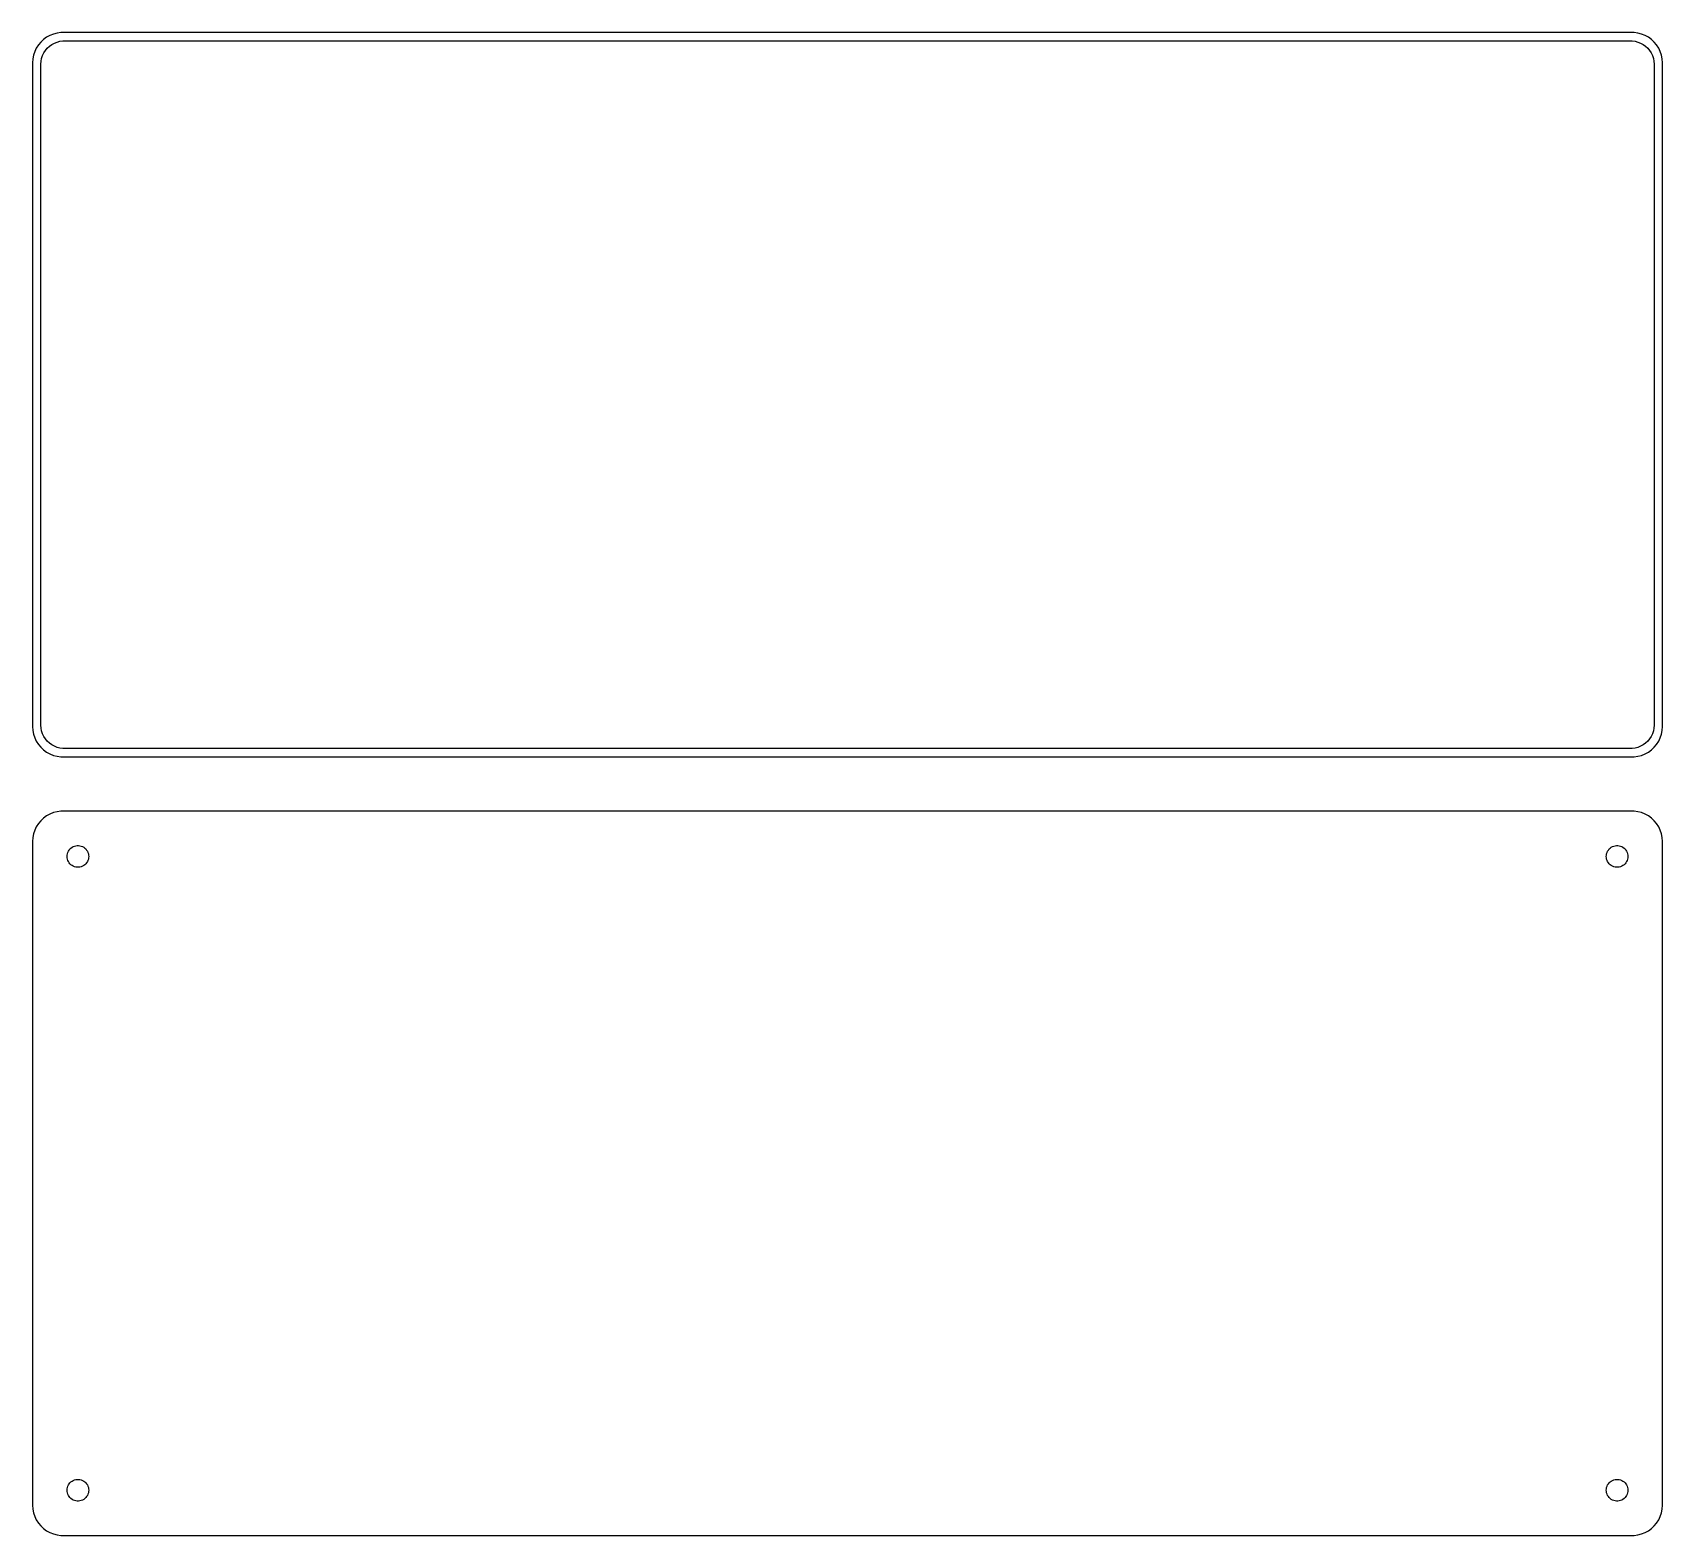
# Model space of a CAD drawing. Header units: metres. Extents: x -135 to 135, y 69 to 318.
import ezdxf

# ---------------------------------------------------------------- set-up
doc = ezdxf.new("R2010")
doc.units = ezdxf.units.M

msp = doc.modelspace()

# ---------------------------------------------------------------- linework, layer by layer
for p, q in [((-134.045, 315.939), (-134.382, 315.409)), ((-133.645, 316.423), (-134.045, 315.939)), ((-133.187, 316.853), (-133.645, 316.423)), ((-132.679, 317.222), (-133.187, 316.853)), ((-132.129, 317.524), (-132.679, 317.222)), ((-132.216, 315.731), (-131.823, 316.017)), ((-131.545, 317.755), (-132.129, 317.524)), ((-131.823, 316.017), (-131.398, 316.251)), ((-130.937, 317.911), (-131.545, 317.755)), ((-131.398, 316.251), (-130.946, 316.43)), ((-130.946, 316.43), (-130.475, 316.551)), ((-130.314, 317.99), (-130.937, 317.911)), ((-130.475, 316.551), (-129.993, 316.612)), ((130.314, 317.99), (-130.314, 317.99)), ((-129.993, 316.612), (129.993, 316.612)), ((129.993, 316.612), (130.475, 316.551)), ((130.937, 317.911), (130.314, 317.99)), ((130.475, 316.551), (130.946, 316.43)), ((131.545, 317.755), (130.937, 317.911)), ((130.946, 316.43), (131.398, 316.251)), ((131.398, 316.251), (131.823, 316.017)), ((132.129, 317.524), (131.545, 317.755)), ((131.823, 316.017), (132.216, 315.731)), ((132.679, 317.222), (132.129, 317.524)), ((133.187, 316.853), (132.679, 317.222)), ((133.645, 316.423), (133.187, 316.853)), ((134.045, 315.939), (133.645, 316.423)), ((134.382, 315.409), (134.045, 315.939)), ((-134.961, 313.627), (-135, 313)), ((-134.843, 314.243), (-134.961, 313.627)), ((-134.649, 314.841), (-134.843, 314.243)), ((-134.382, 315.409), (-134.649, 314.841)), ((-133.619, 312.75), (-133.589, 313.235)), ((-133.589, 313.235), (-133.498, 313.712)), ((-133.498, 313.712), (-133.348, 314.174)), ((-133.348, 314.174), (-133.141, 314.614)), ((-133.141, 314.614), (-132.88, 315.024)), ((-132.88, 315.024), (-132.571, 315.399)), ((-132.571, 315.399), (-132.216, 315.731)), ((132.216, 315.731), (132.571, 315.399)), ((132.571, 315.399), (132.88, 315.024)), ((132.88, 315.024), (133.141, 314.614)), ((133.141, 314.614), (133.348, 314.174)), ((133.348, 314.174), (133.498, 313.712)), ((133.498, 313.712), (133.589, 313.235)), ((133.589, 313.235), (133.619, 312.75)), ((134.649, 314.841), (134.382, 315.409)), ((134.843, 314.243), (134.649, 314.841)), ((134.961, 313.627), (134.843, 314.243)), ((135, 313), (134.961, 313.627)), ((-135, 313), (-135, 203)), ((-133.619, 203.25), (-133.619, 312.75)), ((133.619, 312.75), (133.619, 203.25)), ((135, 203), (135, 313)), ((-135, 203), (-134.961, 202.373)), ((-133.589, 202.765), (-133.619, 203.25)), ((-133.498, 202.288), (-133.589, 202.765)), ((133.589, 202.765), (133.498, 202.288)), ((133.619, 203.25), (133.589, 202.765)), ((134.961, 202.373), (135, 203)), ((-134.961, 202.373), (-134.843, 201.757)), ((-134.843, 201.757), (-134.649, 201.159)), ((-134.649, 201.159), (-134.382, 200.591)), ((-134.382, 200.591), (-134.045, 200.061)), ((-134.045, 200.061), (-133.645, 199.577)), ((-133.348, 201.826), (-133.498, 202.288)), ((-133.141, 201.386), (-133.348, 201.826)), ((-132.88, 200.976), (-133.141, 201.386)), ((-132.571, 200.601), (-132.88, 200.976)), ((-132.216, 200.269), (-132.571, 200.601)), ((-131.823, 199.983), (-132.216, 200.269)), ((-131.398, 199.749), (-131.823, 199.983)), ((131.823, 199.983), (131.398, 199.749)), ((132.216, 200.269), (131.823, 199.983)), ((132.571, 200.601), (132.216, 200.269)), ((132.88, 200.976), (132.571, 200.601)), ((133.141, 201.386), (132.88, 200.976)), ((133.348, 201.826), (133.141, 201.386)), ((133.498, 202.288), (133.348, 201.826)), ((133.645, 199.577), (134.045, 200.061)), ((134.045, 200.061), (134.382, 200.591)), ((134.382, 200.591), (134.649, 201.159)), ((134.649, 201.159), (134.843, 201.757)), ((134.843, 201.757), (134.961, 202.373)), ((-133.645, 199.577), (-133.187, 199.147)), ((-133.187, 199.147), (-132.679, 198.778)), ((-132.679, 198.778), (-132.129, 198.476)), ((-132.129, 198.476), (-131.545, 198.245)), ((-131.545, 198.245), (-130.937, 198.089)), ((-130.946, 199.57), (-131.398, 199.749)), ((-130.475, 199.449), (-130.946, 199.57)), ((-130.937, 198.089), (-130.314, 198.01)), ((-129.993, 199.388), (-130.475, 199.449)), ((-130.314, 198.01), (130.314, 198.01)), ((129.993, 199.388), (-129.993, 199.388)), ((130.475, 199.449), (129.993, 199.388)), ((130.314, 198.01), (130.937, 198.089)), ((130.946, 199.57), (130.475, 199.449)), ((130.937, 198.089), (131.545, 198.245)), ((131.398, 199.749), (130.946, 199.57)), ((131.545, 198.245), (132.129, 198.476)), ((132.129, 198.476), (132.679, 198.778)), ((132.679, 198.778), (133.187, 199.147)), ((133.187, 199.147), (133.645, 199.577)), ((-134.382, 186.409), (-134.649, 185.841)), ((-134.045, 186.939), (-134.382, 186.409)), ((-133.645, 187.423), (-134.045, 186.939)), ((-133.187, 187.853), (-133.645, 187.423)), ((-132.679, 188.222), (-133.187, 187.853)), ((-132.129, 188.524), (-132.679, 188.222)), ((-131.545, 188.755), (-132.129, 188.524)), ((-130.937, 188.911), (-131.545, 188.755)), ((-130.314, 188.99), (-130.937, 188.911)), ((130.314, 188.99), (-130.314, 188.99)), ((130.937, 188.911), (130.314, 188.99)), ((131.545, 188.755), (130.937, 188.911)), ((132.129, 188.524), (131.545, 188.755)), ((132.679, 188.222), (132.129, 188.524)), ((133.187, 187.853), (132.679, 188.222)), ((133.645, 187.423), (133.187, 187.853)), ((134.045, 186.939), (133.645, 187.423)), ((134.382, 186.409), (134.045, 186.939)), ((134.649, 185.841), (134.382, 186.409)), ((-134.961, 184.627), (-135, 184)), ((-135, 184), (-135, 74)), ((-134.843, 185.243), (-134.961, 184.627)), ((-134.649, 185.841), (-134.843, 185.243)), ((134.843, 185.243), (134.649, 185.841)), ((134.961, 184.627), (134.843, 185.243)), ((135, 184), (134.961, 184.627)), ((135, 74), (135, 184)), ((-129.3, 181.5), (-129.286, 181.726)), ((-129.286, 181.274), (-129.3, 181.5)), ((-129.286, 181.726), (-129.243, 181.948)), ((-129.243, 181.052), (-129.286, 181.274)), ((-129.243, 181.948), (-129.174, 182.163)), ((-129.174, 180.837), (-129.243, 181.052)), ((-129.174, 182.163), (-129.077, 182.367)), ((-129.077, 182.367), (-128.956, 182.558)), ((-128.956, 182.558), (-128.812, 182.732)), ((-128.812, 182.732), (-128.647, 182.887)), ((-128.647, 182.887), (-128.464, 183.02)), ((-128.464, 183.02), (-128.266, 183.129)), ((-128.266, 183.129), (-128.056, 183.212)), ((-128.056, 183.212), (-127.837, 183.268)), ((-127.837, 183.268), (-127.613, 183.296)), ((-127.613, 183.296), (-127.387, 183.296)), ((-127.387, 183.296), (-127.163, 183.268)), ((-127.163, 183.268), (-126.944, 183.212)), ((-126.944, 183.212), (-126.734, 183.129)), ((-126.734, 183.129), (-126.536, 183.02)), ((-126.536, 183.02), (-126.353, 182.887)), ((-126.353, 182.887), (-126.188, 182.732)), ((-126.188, 182.732), (-126.044, 182.558)), ((-126.044, 182.558), (-125.923, 182.367)), ((-125.923, 182.367), (-125.826, 182.163)), ((-125.826, 182.163), (-125.757, 181.948)), ((-125.757, 181.052), (-125.826, 180.837)), ((-125.757, 181.948), (-125.714, 181.726)), ((-125.714, 181.274), (-125.757, 181.052)), ((-125.714, 181.726), (-125.7, 181.5)), ((-125.7, 181.5), (-125.714, 181.274)), ((125.7, 181.5), (125.714, 181.726)), ((125.714, 181.274), (125.7, 181.5)), ((125.714, 181.726), (125.757, 181.948)), ((125.757, 181.052), (125.714, 181.274)), ((125.757, 181.948), (125.826, 182.163)), ((125.826, 180.837), (125.757, 181.052)), ((125.826, 182.163), (125.923, 182.367)), ((125.923, 182.367), (126.044, 182.558)), ((126.044, 182.558), (126.188, 182.732)), ((126.188, 182.732), (126.353, 182.887)), ((126.353, 182.887), (126.536, 183.02)), ((126.536, 183.02), (126.734, 183.129)), ((126.734, 183.129), (126.944, 183.212)), ((126.944, 183.212), (127.163, 183.268)), ((127.163, 183.268), (127.387, 183.296)), ((127.387, 183.296), (127.613, 183.296)), ((127.613, 183.296), (127.837, 183.268)), ((127.837, 183.268), (128.056, 183.212)), ((128.056, 183.212), (128.266, 183.129)), ((128.266, 183.129), (128.464, 183.02)), ((128.464, 183.02), (128.647, 182.887)), ((128.647, 182.887), (128.812, 182.732)), ((128.812, 182.732), (128.956, 182.558)), ((128.956, 182.558), (129.077, 182.367)), ((129.077, 182.367), (129.174, 182.163)), ((129.174, 182.163), (129.243, 181.948)), ((129.243, 181.052), (129.174, 180.837)), ((129.243, 181.948), (129.286, 181.726)), ((129.286, 181.274), (129.243, 181.052)), ((129.286, 181.726), (129.3, 181.5)), ((129.3, 181.5), (129.286, 181.274)), ((-129.077, 180.633), (-129.174, 180.837)), ((-128.956, 180.442), (-129.077, 180.633)), ((-128.812, 180.268), (-128.956, 180.442)), ((-128.647, 180.113), (-128.812, 180.268)), ((-128.464, 179.98), (-128.647, 180.113)), ((-128.266, 179.871), (-128.464, 179.98)), ((-128.056, 179.788), (-128.266, 179.871)), ((-127.837, 179.732), (-128.056, 179.788)), ((-127.613, 179.704), (-127.837, 179.732)), ((-127.387, 179.704), (-127.613, 179.704)), ((-127.163, 179.732), (-127.387, 179.704)), ((-126.944, 179.788), (-127.163, 179.732)), ((-126.734, 179.871), (-126.944, 179.788)), ((-126.536, 179.98), (-126.734, 179.871)), ((-126.353, 180.113), (-126.536, 179.98)), ((-126.188, 180.268), (-126.353, 180.113)), ((-126.044, 180.442), (-126.188, 180.268)), ((-125.923, 180.633), (-126.044, 180.442)), ((-125.826, 180.837), (-125.923, 180.633)), ((125.923, 180.633), (125.826, 180.837)), ((126.044, 180.442), (125.923, 180.633)), ((126.188, 180.268), (126.044, 180.442)), ((126.353, 180.113), (126.188, 180.268)), ((126.536, 179.98), (126.353, 180.113)), ((126.734, 179.871), (126.536, 179.98)), ((126.944, 179.788), (126.734, 179.871)), ((127.163, 179.732), (126.944, 179.788)), ((127.387, 179.704), (127.163, 179.732)), ((127.613, 179.704), (127.387, 179.704)), ((127.837, 179.732), (127.613, 179.704)), ((128.056, 179.788), (127.837, 179.732)), ((128.266, 179.871), (128.056, 179.788)), ((128.464, 179.98), (128.266, 179.871)), ((128.647, 180.113), (128.464, 179.98)), ((128.812, 180.268), (128.647, 180.113)), ((128.956, 180.442), (128.812, 180.268)), ((129.077, 180.633), (128.956, 180.442)), ((129.174, 180.837), (129.077, 180.633)), ((-129.3, 76.5), (-129.286, 76.7256)), ((-129.286, 76.2744), (-129.3, 76.5)), ((-129.286, 76.7256), (-129.243, 76.9476)), ((-129.243, 76.0524), (-129.286, 76.2744)), ((-129.243, 76.9476), (-129.174, 77.1626)), ((-129.174, 75.8374), (-129.243, 76.0524)), ((-129.174, 77.1626), (-129.077, 77.3672)), ((-129.077, 75.6328), (-129.174, 75.8374)), ((-129.077, 77.3672), (-128.956, 77.558)), ((-128.956, 75.442), (-129.077, 75.6328)), ((-128.956, 77.558), (-128.812, 77.7322)), ((-128.812, 77.7322), (-128.647, 77.8869)), ((-128.647, 77.8869), (-128.464, 78.0198)), ((-128.464, 78.0198), (-128.266, 78.1287)), ((-128.266, 78.1287), (-128.056, 78.2119)), ((-128.056, 78.2119), (-127.837, 78.2681)), ((-127.837, 78.2681), (-127.613, 78.2964)), ((-127.613, 78.2964), (-127.387, 78.2964)), ((-127.387, 78.2964), (-127.163, 78.2681)), ((-127.163, 78.2681), (-126.944, 78.2119)), ((-126.944, 78.2119), (-126.734, 78.1287)), ((-126.734, 78.1287), (-126.536, 78.0198)), ((-126.536, 78.0198), (-126.353, 77.8869)), ((-126.353, 77.8869), (-126.188, 77.7322)), ((-126.188, 77.7322), (-126.044, 77.558)), ((-126.044, 77.558), (-125.923, 77.3672)), ((-125.923, 75.6328), (-126.044, 75.442)), ((-125.923, 77.3672), (-125.826, 77.1626)), ((-125.826, 75.8374), (-125.923, 75.6328)), ((-125.826, 77.1626), (-125.757, 76.9476)), ((-125.757, 76.0524), (-125.826, 75.8374)), ((-125.757, 76.9476), (-125.714, 76.7256)), ((-125.714, 76.2744), (-125.757, 76.0524)), ((-125.714, 76.7256), (-125.7, 76.5)), ((-125.7, 76.5), (-125.714, 76.2744)), ((125.7, 76.5), (125.714, 76.7256)), ((125.714, 76.2744), (125.7, 76.5)), ((125.714, 76.7256), (125.757, 76.9476)), ((125.757, 76.0524), (125.714, 76.2744)), ((125.757, 76.9476), (125.826, 77.1626)), ((125.826, 75.8374), (125.757, 76.0524)), ((125.826, 77.1626), (125.923, 77.3672)), ((125.923, 75.6328), (125.826, 75.8374)), ((125.923, 77.3672), (126.044, 77.558)), ((126.044, 75.442), (125.923, 75.6328)), ((126.044, 77.558), (126.188, 77.7322)), ((126.188, 77.7322), (126.353, 77.8869)), ((126.353, 77.8869), (126.536, 78.0198)), ((126.536, 78.0198), (126.734, 78.1287)), ((126.734, 78.1287), (126.944, 78.2119)), ((126.944, 78.2119), (127.163, 78.2681)), ((127.163, 78.2681), (127.387, 78.2964)), ((127.387, 78.2964), (127.613, 78.2964)), ((127.613, 78.2964), (127.837, 78.2681)), ((127.837, 78.2681), (128.056, 78.2119)), ((128.056, 78.2119), (128.266, 78.1287)), ((128.266, 78.1287), (128.464, 78.0198)), ((128.464, 78.0198), (128.647, 77.8869)), ((128.647, 77.8869), (128.812, 77.7322)), ((128.812, 77.7322), (128.956, 77.558)), ((128.956, 77.558), (129.077, 77.3672)), ((129.077, 75.6328), (128.956, 75.442)), ((129.077, 77.3672), (129.174, 77.1626)), ((129.174, 75.8374), (129.077, 75.6328)), ((129.174, 77.1626), (129.243, 76.9476)), ((129.243, 76.0524), (129.174, 75.8374)), ((129.243, 76.9476), (129.286, 76.7256)), ((129.286, 76.2744), (129.243, 76.0524)), ((129.286, 76.7256), (129.3, 76.5)), ((129.3, 76.5), (129.286, 76.2744)), ((-135, 74), (-134.961, 73.3733)), ((-134.961, 73.3733), (-134.843, 72.7566)), ((-128.812, 75.2678), (-128.956, 75.442)), ((-128.647, 75.1131), (-128.812, 75.2678)), ((-128.464, 74.9802), (-128.647, 75.1131)), ((-128.266, 74.8713), (-128.464, 74.9802)), ((-128.056, 74.7881), (-128.266, 74.8713)), ((-127.837, 74.7319), (-128.056, 74.7881)), ((-127.613, 74.7036), (-127.837, 74.7319)), ((-127.387, 74.7036), (-127.613, 74.7036)), ((-127.163, 74.7319), (-127.387, 74.7036)), ((-126.944, 74.7881), (-127.163, 74.7319)), ((-126.734, 74.8713), (-126.944, 74.7881)), ((-126.536, 74.9802), (-126.734, 74.8713)), ((-126.353, 75.1131), (-126.536, 74.9802)), ((-126.188, 75.2678), (-126.353, 75.1131)), ((-126.044, 75.442), (-126.188, 75.2678)), ((126.188, 75.2678), (126.044, 75.442)), ((126.353, 75.1131), (126.188, 75.2678)), ((126.536, 74.9802), (126.353, 75.1131)), ((126.734, 74.8713), (126.536, 74.9802)), ((126.944, 74.7881), (126.734, 74.8713)), ((127.163, 74.7319), (126.944, 74.7881)), ((127.387, 74.7036), (127.163, 74.7319)), ((127.613, 74.7036), (127.387, 74.7036)), ((127.837, 74.7319), (127.613, 74.7036)), ((128.056, 74.7881), (127.837, 74.7319)), ((128.266, 74.8713), (128.056, 74.7881)), ((128.464, 74.9802), (128.266, 74.8713)), ((128.647, 75.1131), (128.464, 74.9802)), ((128.812, 75.2678), (128.647, 75.1131)), ((128.956, 75.442), (128.812, 75.2678)), ((134.843, 72.7566), (134.961, 73.3733)), ((134.961, 73.3733), (135, 74)), ((-134.843, 72.7566), (-134.649, 72.1594)), ((-134.649, 72.1594), (-134.382, 71.5912)), ((-134.382, 71.5912), (-134.045, 71.0611)), ((-134.045, 71.0611), (-133.645, 70.5773)), ((-133.645, 70.5773), (-133.187, 70.1474)), ((133.187, 70.1474), (133.645, 70.5773)), ((133.645, 70.5773), (134.045, 71.0611)), ((134.045, 71.0611), (134.382, 71.5912)), ((134.382, 71.5912), (134.649, 72.1594)), ((134.649, 72.1594), (134.843, 72.7566)), ((-133.187, 70.1474), (-132.679, 69.7784)), ((-132.679, 69.7784), (-132.129, 69.4759)), ((-132.129, 69.4759), (-131.545, 69.2447)), ((-131.545, 69.2447), (-130.937, 69.0886)), ((-130.937, 69.0886), (-130.314, 69.0099)), ((-130.314, 69.0099), (130.314, 69.0099)), ((130.314, 69.0099), (130.937, 69.0886)), ((130.937, 69.0886), (131.545, 69.2447)), ((131.545, 69.2447), (132.129, 69.4759)), ((132.129, 69.4759), (132.679, 69.7784)), ((132.679, 69.7784), (133.187, 70.1474))]:
    msp.add_line(p, q)

doc.saveas('drawing.dxf')
